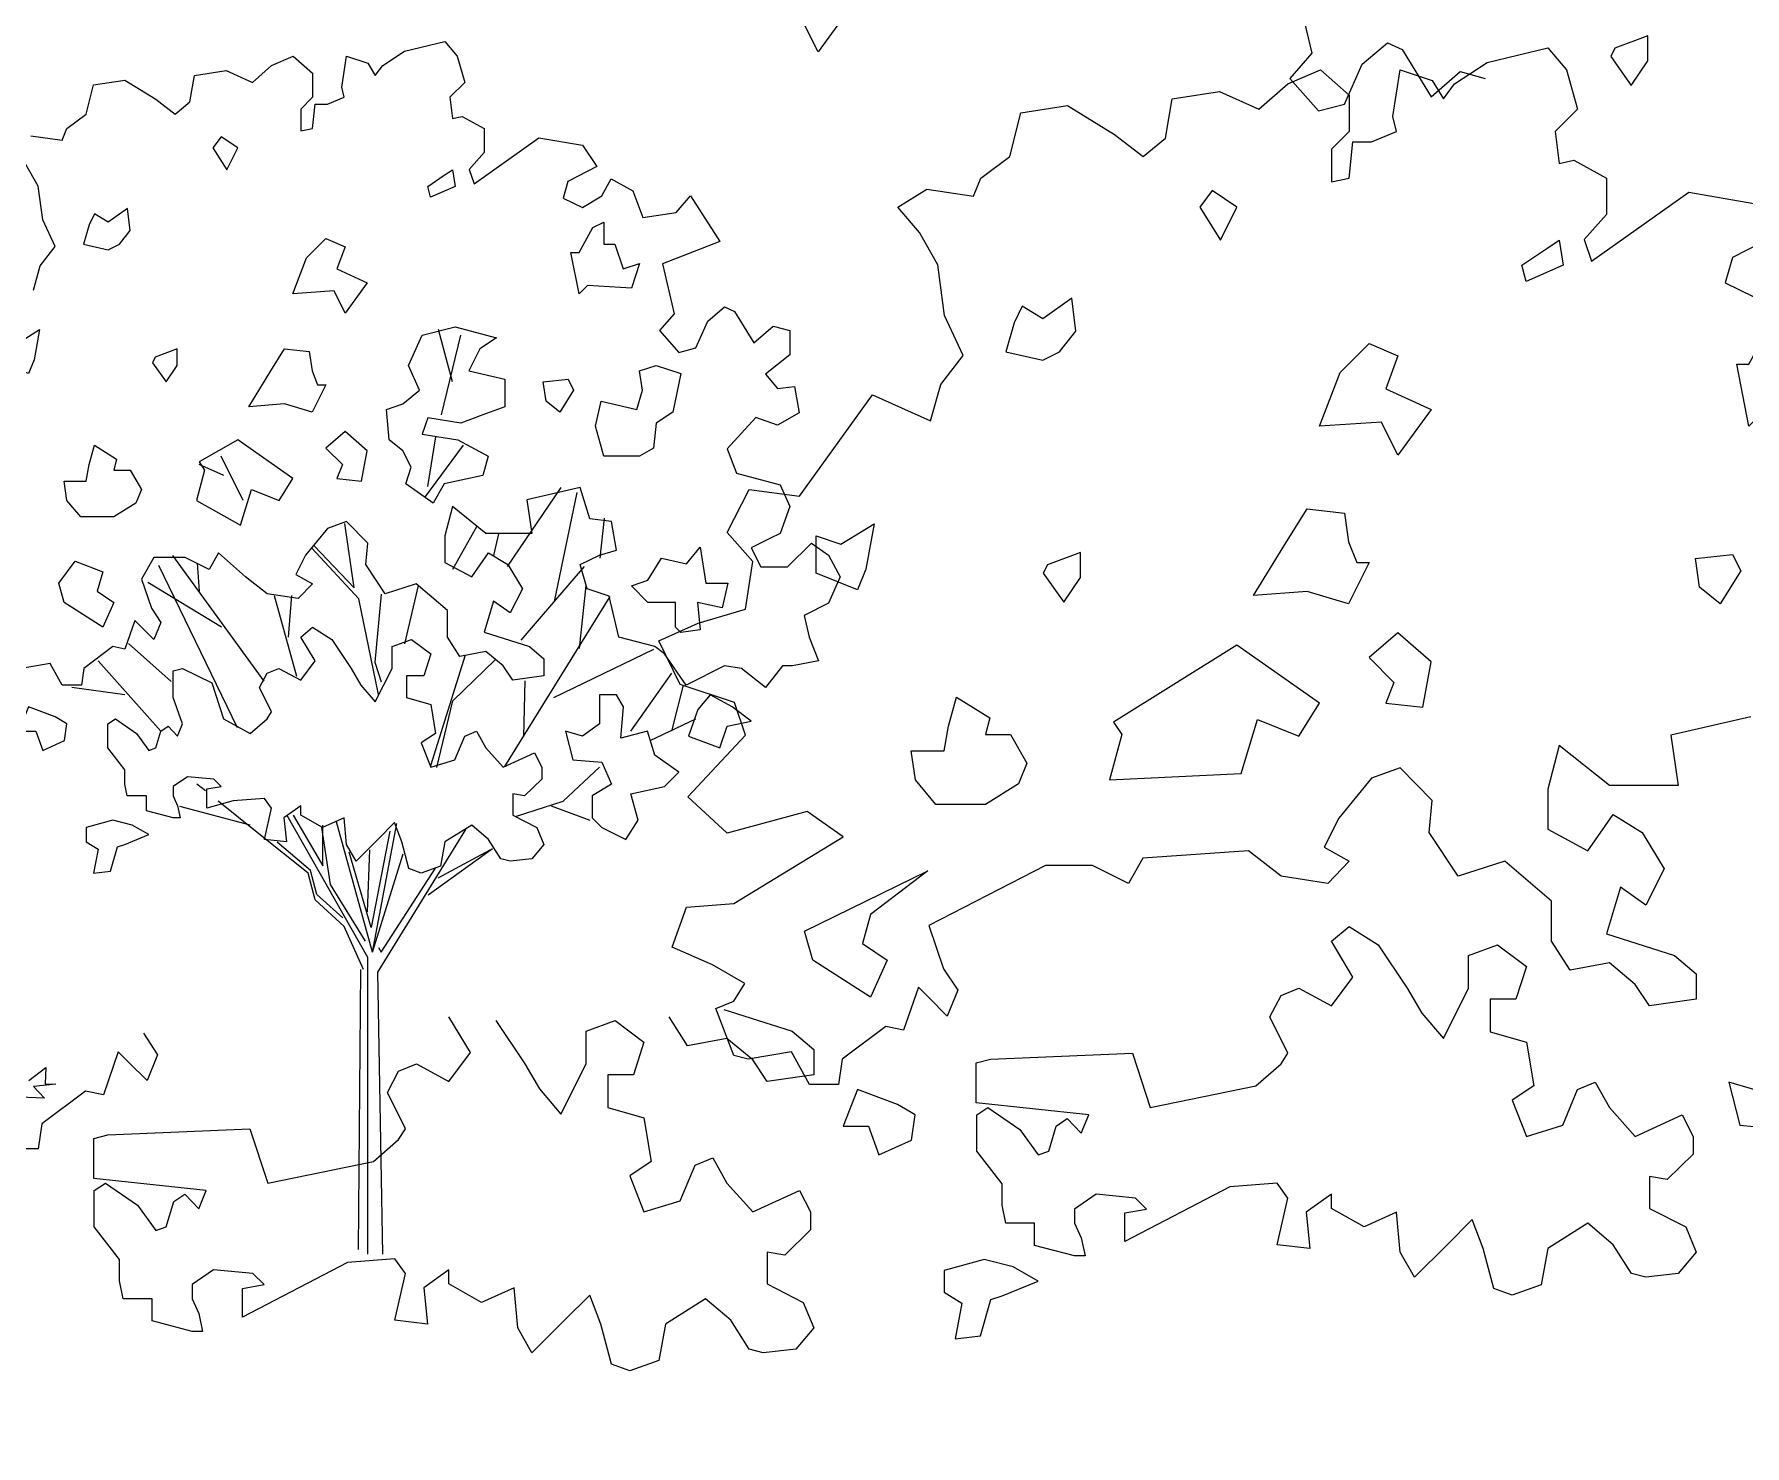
# Model space of a CAD drawing. Header units: inches. Extents: x -11 to 128, y 7 to 56.
# Drawn here: x 51.368 to 52.104, y 21.897 to 22.504 of the extents above; entities that cross this region are included whole.
import ezdxf

# ---------------------------------------------------------------- set-up
doc = ezdxf.new("R2010")
doc.units = ezdxf.units.IN
doc.header["$MEASUREMENT"] = 0
doc.layers.add('CAY', color=94, linetype='Continuous')
doc.layers.add('CAY-3', color=61, linetype='Continuous')
picture_1 = doc.add_image_def('image1.jpg', size_in_pixel=(1680, 1093))

# ---------------------------------------------------------------- blocks, each defined once
blk = doc.blocks.new('A$C76451831')
at = {"layer": 'CAY'}
for p, q in [((3035.1, 1358.6), (3052.2, 1286.6)), ((3052.2, 1286.6), (3031, 1262.4)), ((2228.3, 971.5), (2215.1, 1021.6)), ((2217.8, 939.8), (2236.3, 1016.3)), ((2204.6, 871.1), (2212.5, 918.7)), ((2201.9, 860.6), (2238.9, 910.7)), ((2009.3, 881.7), (1985.5, 892.2)), ((2027.8, 857.9), (2006.6, 900.2)), ((2281, 794.5), (2332.5, 870.4)), ((2326.2, 761), (2347.8, 865.6)), ((2491.6, 827), (2512.8, 868.3)), ((2512.8, 868.3), (2561.2, 861.8)), ((2370.1, 802.5), (2374.1, 840.9)), ((2134, 774), (2125.3, 835.7)), ((2228.6, 791.9), (2251.7, 832.8)), ((2268, 805.1), (2272.9, 825.9)), ((2516.4, 799.3), (2491.6, 827)), ((2047.7, 684.5), (1960.2, 805.1)), ((2138.7, 763.4), (2093.5, 812.2)), ((2095.8, 814.5), (2134, 774)), ((2022.3, 639.8), (1946.8, 795.6)), ((1985.8, 770.9), (1983.8, 797.9)), ((2294.3, 724.1), (2354.9, 794.5)), ((2509.3, 753.8), (2516.4, 799.3)), ((2007, 736.3), (1936.2, 779.1)), ((2182.7, 720.5), (2195.7, 776.4)), ((2350.1, 715.8), (2356.4, 776.4)), ((2079.1, 689), (2057.9, 766.3)), ((2071.1, 726.8), (2074.5, 766.9)), ((2157.5, 671.8), (2138.7, 763.4)), ((2159.9, 768.1), (2154, 702.8)), ((2278.7, 602.9), (2379.6, 765.8)), ((2426.2, 723.2), (2463.9, 740.3)), ((2463.9, 740.3), (2509.3, 753.8)), ((2446.8, 681.3), (2426.2, 723.2)), ((1958.8, 684.4), (1917.8, 720.8)), ((2207.6, 603.7), (2240.9, 709.9)), ((2228.7, 665.9), (2269.2, 705.2)), ((2325.4, 669), (2421.3, 715.4)), ((1948.8, 636.8), (1888.7, 704)), ((2154, 702.8), (2159.9, 684)), ((2399.3, 636.8), (2438.6, 692.2)), ((1914.2, 671.4), (1863.5, 678.5)), ((2296.7, 631.7), (2297.9, 685.1)), ((2438.6, 636.8), (2450, 680.8)), ((2498.7, 664.2), (2446.8, 681.3)), ((2213.4, 601.8), (2228.7, 665.9)), ((2509.3, 632.9), (2498.7, 664.2)), ((2417.8, 627.7), (2461.8, 648.6)), ((2334.4, 569.5), (2369.4, 602.2)), ((1991.5, 579.5), (1983.4, 586)), ((2034.5, 546.7), (1966.9, 564.4)), ((2041.2, 539.6), (2003.7, 569.7)), ((2289.6, 555.4), (2334.4, 569.5)), ((2323, 565.2), (2360, 551.4)), ((2147.3, 419.7), (2069.9, 556)), ((2075.8, 556.2), (2104.1, 507.8)), ((2102.9, 544.4), (2111.2, 489.7)), ((2104.1, 507.8), (2104.1, 546.7)), ((2151.6, 424.8), (2117.3, 549.9)), ((2151.6, 424.8), (2175, 548.1)), ((2156.8, 405.9), (2241.3, 542.4)), ((2089.9, 500.7), (2041.2, 539.6)), ((2092.3, 503.1), (2060.4, 530.2)), ((2168.2, 540.8), (2150.5, 448.4)), ((2150.5, 448.4), (2129.2, 520.8)), ((2146.9, 463.7), (2149.3, 523.1)), ((2151.6, 424.8), (2181.2, 519.2)), ((2205.1, 479.9), (2266.8, 524.3)), ((2214.5, 496), (2264.5, 523.1)), ((2096.6, 475.1), (2089.9, 500.7)), ((2098.2, 480.3), (2092.3, 503.1)), ((2159.9, 424.8), (2212.2, 505.4)), ((2123.3, 457.8), (2098.2, 480.3)), ((2111.2, 489.7), (2144.6, 435.4)), ((2124.5, 449.6), (2096.6, 475.1)), ((2143, 408.3), (2124.5, 449.6)), ((2157.5, 429.5), (2159.9, 424.8)), ((2147.3, 135.4), (2147.3, 419.7)), ((2138.3, 140.1), (2140.6, 408.3)), ((2161.5, 135.4), (2156.8, 405.9))]:
    blk.add_line(p, q, dxfattribs=at)
for points in [[(2523.5, 1367), (2551.2, 1394.7), (2578.9, 1382.8), (2567, 1351.1), (2610.6, 1331.3), (2578.9, 1287.8), (2563.1, 1319.5), (2503.7, 1315.5)], [(3342.6, 1291.2), (3338.7, 1283.3), (3358.5, 1255.6), (3374.3, 1279.3), (3374.3, 1303.1)], [(2022.5, 1195.9), (2006.6, 1206.4), (1998.7, 1195.9), (2011.9, 1174.8)], [(2220.4, 1169.5), (2228.3, 1174.8), (2231, 1158.9), (2207.2, 1148.4), (2204.6, 1158.9)], [(1919.5, 1116.7), (1916.9, 1137.8), (1898.4, 1124.6), (1885.2, 1132.5), (1880, 1122), (1874.7, 1103.5), (1898.4, 1098.2), (1909, 1103.5)], [(2362.9, 1119.3), (2373.5, 1124.6), (2373.5, 1103.5), (2384.1, 1103.5), (2392, 1079.7), (2407.8, 1085), (2399.9, 1061.2), (2357.7, 1063.9), (2349.7, 1055.9), (2341.8, 1095.6), (2349.7, 1095.6)], [(2088.5, 1090.3), (2106.9, 1108.8), (2125.4, 1100.8), (2117.5, 1079.7), (2146.5, 1066.5), (2125.4, 1037.5), (2114.9, 1058.6), (2075.3, 1055.9)], [(1795.5, 989.9), (1795.5, 1013.7), (1811.3, 1008.4), (1832.5, 1021.6), (1827.2, 992.6), (1821.9, 979.4)], [(2209.9, 855.3), (2183.5, 873.8), (2188.8, 889.6), (2180.8, 905.5), (2167.6, 916), (2165, 945.1), (2180.8, 950.3), (2196.7, 963.5), (2186.1, 987.3), (2199.3, 1016.3), (2231, 1024.3), (2270.6, 1013.7), (2254.7, 1003.1), (2244.2, 982), (2278.5, 974.1), (2278.5, 947.7), (2257.4, 939.8), (2236.3, 931.9), (2204.6, 937.1), (2199.3, 921.3), (2233.6, 916), (2262.7, 900.2), (2257.4, 881.7), (2220.4, 873.8)], [(1943.3, 995.2), (1940.7, 989.9), (1953.9, 971.5), (1964.4, 987.3), (1964.4, 1003.1)], [(2054.1, 982), (2067.3, 1003.1), (2091.1, 1000.5), (2093.7, 982), (2099, 968.8), (2106.9, 968.8), (2093.7, 942.4), (2067.3, 950.3), (2033, 947.7)], [(2365.6, 929.2), (2370.9, 953), (2405.2, 945.1), (2410.4, 963.5), (2407.8, 982), (2423.6, 987.3), (2447.4, 979.4), (2439.5, 942.4), (2423.6, 931.9), (2421, 908.1), (2407.8, 900.2), (2373.5, 900.2)], [(2318.1, 953), (2315.4, 971.5), (2339.2, 974.1), (2344.5, 963.5), (2331.3, 942.4)], [(2141.2, 876.4), (2146.5, 905.5), (2125.4, 923.9), (2106.9, 908.1), (2122.8, 892.2), (2117.5, 879)], [(1903.7, 887), (1919.5, 887), (1930.1, 868.5), (1924.8, 855.3), (1903.7, 842.1), (1872, 842.1), (1858.8, 857.9), (1856.2, 876.4), (1877.3, 876.4), (1880, 892.2), (1885.2, 910.7), (1906.4, 897.5)], [(2062.1, 857.9), (2075.3, 879), (2022.5, 916), (1985.5, 894.9), (1990.8, 887), (1982.9, 857.9), (2025.1, 834.2), (2035.7, 868.5)], [(2577.1, 788.1), (2577.1, 823.8), (2600.8, 815.8), (2632.5, 835.6), (2624.6, 792.1), (2616.7, 772.3)], [(2415.7, 781.4), (2428.9, 802.5), (2452.7, 797.2), (2465.9, 813), (2471.2, 778.7), (2492.3, 778.7), (2487, 755), (2463.2, 760.2), (2465.9, 733.8), (2447.4, 731.2), (2442.1, 736.5), (2442.1, 760.2), (2415.7, 760.2), (2399.9, 776.1)], [(1856.2, 760.2), (1850.9, 778.7), (1866.8, 799.8), (1893.2, 789.3), (1887.9, 770.8), (1903.7, 760.2), (1893.2, 736.5)], [(1999.5, 590.8), (1974.4, 593.1), (1960.6, 583.7), (1960.6, 574.6), (1964.9, 565.2), (1967.3, 553.8), (1960.6, 553.8), (1935.1, 560.5), (1935.1, 574.6), (1916.6, 574.6), (1914.2, 586), (1914.2, 599.8), (1898.1, 620.6), (1898.1, 643.8), (1905.2, 648.6), (1925.6, 634.4), (1937.4, 618.3), (1944.1, 620.6), (1948.8, 636.8), (1955.9, 641.5), (1964.9, 632), (1969.6, 643.8), (1960.6, 669), (1960.6, 694.6), (1969.6, 696.9), (1997.6, 683.2), (2009, 648.6), (2034.5, 634.4), (2050.6, 648.6), (2054.9, 655.2), (2043.5, 678.5), (2050.6, 692.2), (2062, 696.9), (2082.9, 685.5), (2096.6, 704), (2082.9, 726.8), (2094.3, 736.3), (2112.7, 724.5), (2131.2, 696.9), (2140.6, 680.8), (2154.4, 664.7), (2170.5, 696.9), (2170.5, 717.8), (2189, 724.5), (2207.5, 710.7), (2200.8, 689.9), (2184.3, 689.9), (2184.3, 669), (2207.5, 662.3), (2212.2, 634.4), (2198.4, 625.4), (2207.5, 602.2), (2230.7, 609.2), (2240.1, 632), (2251.5, 636.8), (2260.5, 620.6), (2277, 602.2), (2306.9, 615.9), (2314, 602.2), (2314, 590.8), (2297.5, 574.6), (2286.1, 576.6), (2286.1, 556.2), (2309.3, 544.4), (2316, 528.2), (2304.6, 514.5), (2283.7, 512.1), (2274.7, 514.5), (2262.9, 533), (2246.8, 546.7), (2221.2, 530.6), (2216.9, 507.4), (2198.4, 500.7), (2186.6, 505), (2179.9, 530.6), (2172.9, 549.1), (2156.8, 533), (2135.9, 512.1), (2126.9, 528.2), (2124.5, 553.8), (2103.7, 544.4), (2082.9, 556.2), (2082.9, 565.2), (2066.7, 553.8), (2069.1, 530.6), (2048.3, 533), (2054.9, 562.8), (2048.3, 572.3), (2018, 569.9), (1992.8, 562.8), (1992.8, 581.3), (2006.6, 583.7)], [(2392.2, 660), (2385.5, 671.4), (2369.4, 671.4), (2369.4, 643.8), (2352.9, 632), (2336.8, 636.8), (2343.9, 609.2), (2371.4, 606.9), (2380.8, 586), (2362.3, 574.6), (2362.3, 553.8), (2371.4, 544.4), (2394.6, 533), (2406.4, 551.4), (2399.3, 576.6), (2431.5, 583.7), (2445.3, 597.4), (2422.5, 613.6), (2415.4, 636.8), (2389.8, 630.1)], [(2475.5, 671.4), (2463.7, 657.6), (2454.7, 632), (2484.6, 620.6), (2491.7, 641.5), (2514.8, 646.2), (2496.4, 660)]]:
    blk.add_lwpolyline(points, close=True, dxfattribs=at)
for points in [[(1826.6, 1059.5), (1833.2, 1082.7), (1847.4, 1101.2), (1835.6, 1126.7), (1831.3, 1159), (1819.5, 1179.8)], [(1824.2, 1207.4), (1854.1, 1203), (1858.8, 1214.4), (1877.3, 1228.2), (1884.3, 1256.1), (1914.2, 1260.8), (1944.1, 1242.4), (1962.6, 1228.2), (1976.7, 1240), (1981, 1265.2), (2011.3, 1269.9), (2036.5, 1258.5), (2054.9, 1274.6), (2075.8, 1283.7), (2094.3, 1267.5), (2094.3, 1244.3), (2082.9, 1232.9), (2082.9, 1212.1), (2094.3, 1214.4), (2096.6, 1237.6), (2108.4, 1237.6), (2124.5, 1244.3), (2122.2, 1253.8), (2126.9, 1283.7), (2147.3, 1277), (2154.4, 1265.2), (2161.5, 1274.6), (2182.3, 1288.4), (2221.2, 1297.8), (2233, 1283.7), (2240.1, 1258.5), (2225.9, 1244.3), (2228.3, 1223.9), (2237.7, 1225.8), (2258.6, 1214.4), (2258.6, 1191.2), (2244.4, 1175.1), (2249.1, 1161.4), (2311.2, 1205.4), (2352.9, 1198.3), (2366.7, 1177.9), (2339.1, 1163.7), (2334.4, 1147.6), (2352.9, 1138.5), (2371.4, 1149.9), (2380.4, 1166.1), (2401.2, 1154.7), (2410.7, 1129.1), (2442.9, 1133.8), (2456.7, 1149.9), (2484.6, 1105.9), (2429.6, 1084.7), (2441, 1036.7), (2426.8, 1020.6), (2445.3, 999.7), (2461.8, 1004.1), (2473.2, 1029.6), (2489.3, 1043.4), (2498.7, 1039.1), (2517.2, 1008.8), (2535.7, 1024.9), (2551.8, 1020.6), (2551.8, 997.4), (2528.6, 978.9), (2540, 965.1), (2556.1, 967.1), (2560.8, 941.9), (2540, 930.1), (2519.2, 937.2), (2491.7, 907.3), (2500.7, 884.1), (2542.4, 872.7), (2551.8, 851.9), (2542.4, 826.3), (2533.3, 821.6), (2514.8, 812.5), (2523.9, 794.1), (2549.4, 794.1), (2572.6, 816.9), (2588.7, 805.5), (2600.1, 784.6), (2588.7, 759.5), (2565.6, 747.7), (2570.3, 726.8), (2579.3, 704), (2554.2, 699.3), (2544.7, 699.3), (2528.6, 678.5), (2505.4, 696.9), (2489.3, 699.3), (2452.3, 680.8), (2431.5, 710.7), (2422.5, 717.8), (2387.9, 726.8), (2378.5, 766.1), (2357.6, 773.2), (2350.9, 796.4), (2369.4, 805.5), (2385.5, 810.2), (2380.8, 837.7), (2360, 840.1), (2350.9, 870.4), (2299.8, 858.6), (2304.6, 826.3), (2260.5, 826.3), (2228.3, 851.9), (2221.2, 824), (2221.2, 798.4), (2246.8, 784.6), (2262.9, 807.8), (2281.4, 796.4), (2295.5, 773.2), (2283.7, 750), (2267.6, 761.4), (2258.6, 731.5), (2302.2, 717.8), (2316, 706), (2316, 689.9), (2286.1, 685.5), (2277, 699.3), (2260.5, 713.1), (2235.4, 708.3), (2223.6, 726.8), (2223.6, 752.4), (2193.7, 777.9), (2163.8, 768.5), (2145.4, 796.4), (2147.3, 816.9), (2126.9, 837.7), (2108.4, 831), (2087.6, 805.5), (2078.1, 787), (2094.3, 777.9), (2080.5, 763.8), (2050.6, 768.5), (2029.8, 784.6), (2004.2, 807.8), (1995.2, 791.7), (1972, 803.1), (1942.1, 803.1), (1930.3, 782.3), (1939.8, 754.7), (1948.8, 741), (1942.1, 724.5), (1930.3, 736.3), (1923.7, 742.9), (1914.2, 715.4), (1902.8, 717.8), (1874.9, 696.9), (1872.6, 680.8), (1854.1, 680.8), (1842.7, 701.7), (1814.8, 696.9)], [(1822.1, 301.9), (1838.4, 314.5), (1837.8, 298.6), (1848.2, 298.3), (1826.8, 296.3), (1837.3, 285.1), (1813.3, 285.9)]]:
    blk.add_lwpolyline(points, dxfattribs=at)
at = {"layer": 'CAY-3'}
for p, q in [((3100.6, 1276), (3124.7, 1296.6)), ((3124.7, 1296.6), (3138.9, 1290.1)), ((3138.9, 1290.1), (3166.6, 1244.7)), ((3220.2, 1277.6), (3278.5, 1291.8)), ((3278.5, 1291.8), (3296.2, 1270.6)), ((3029.1, 1257), (3060.4, 1270.6)), ((3060.4, 1270.6), (3088.1, 1246.4)), ((3083.5, 1237.6), (3100.6, 1276)), ((3130, 1225.7), (3137, 1270.6)), ((3137, 1270.6), (3167.7, 1260.5)), ((3166.6, 1244.7), (3194.3, 1268.9)), ((3188.9, 1257), (3220.2, 1277.6)), ((3194.3, 1268.9), (3218.5, 1262.4)), ((3296.2, 1270.6), (3306.9, 1232.8)), ((2918.3, 1242.8), (2963.7, 1249.9)), ((2963.7, 1249.9), (3001.4, 1232.8)), ((3001.4, 1232.8), (3029.1, 1257)), ((3031, 1262.4), (3058.7, 1231.2)), ((3088.1, 1246.4), (3088.1, 1211.6)), ((3167.7, 1260.5), (3178.3, 1242.8)), ((3178.3, 1242.8), (3188.9, 1257)), ((2773.2, 1229.3), (2818.1, 1236.4)), ((2818.1, 1236.4), (2862.9, 1208.6)), ((2911.8, 1205.1), (2918.3, 1242.8)), ((3058.7, 1231.2), (3083.5, 1237.6)), ((3306.9, 1232.8), (3285.6, 1211.6)), ((2762.6, 1187.4), (2773.2, 1229.3)), ((3133.5, 1211.6), (3130, 1225.7)), ((2862.9, 1208.6), (2890.6, 1187.4)), ((2890.6, 1187.4), (2911.8, 1205.1)), ((3088.1, 1211.6), (3071, 1194.5)), ((3088.1, 1166.8), (3091.6, 1201.6)), ((3091.6, 1201.6), (3109.3, 1201.6)), ((3109.3, 1201.6), (3133.5, 1211.6)), ((3285.6, 1211.6), (3289.2, 1180.9)), ((2734.9, 1166.8), (2762.6, 1187.4)), ((3071, 1194.5), (3071, 1163.2)), ((3289.2, 1180.9), (3303.3, 1183.9)), ((3303.3, 1183.9), (3334.6, 1166.8)), ((2727.8, 1149.6), (2734.9, 1166.8)), ((3071, 1163.2), (3088.1, 1166.8)), ((3334.6, 1166.8), (3334.6, 1131.9)), ((2655.3, 1139), (2683, 1156.1)), ((2683, 1156.1), (2727.8, 1149.6)), ((3320.4, 1087.1), (3413.6, 1153.2)), ((3413.6, 1153.2), (3476.1, 1142.6)), ((2676, 1114.8), (2655.3, 1139)), ((3334.6, 1131.9), (3313.3, 1107.8)), ((2693.6, 1083.6), (2676, 1114.8)), ((3313.3, 1107.8), (3320.4, 1087.1)), ((3496.7, 1111.9), (3455.4, 1090.7)), ((2700.1, 1035.2), (2693.6, 1083.6)), ((3455.4, 1090.7), (3448.4, 1066.5)), ((3448.4, 1066.5), (3476.1, 1052.9)), ((2717.8, 996.9), (2700.1, 1035.2)), ((2696.6, 969.1), (2717.8, 996.9)), ((2686.6, 934.3), (2696.6, 969.1)), ((2561.2, 861.8), (2631.1, 959.1)), ((2631.1, 959.1), (2686.6, 934.3)), ((3473.1, 650.6), (3396.5, 632.9)), ((2453.9, 573.9), (2509.3, 632.9)), ((3396.5, 632.9), (3403.5, 584.6)), ((3289.2, 622.9), (3278.5, 581)), ((3337.5, 584.6), (3289.2, 622.9)), ((3109.3, 591.6), (3078.1, 553.3)), ((3137, 601.7), (3109.3, 591.6)), ((3167.7, 570.4), (3137, 601.7)), ((3278.5, 581), (3278.5, 542.7)), ((3403.5, 584.6), (3337.5, 584.6)), ((2491.6, 539.1), (2453.9, 573.9)), ((2568.3, 559.8), (2491.6, 539.1)), ((2603, 535.6), (2568.3, 559.8)), ((3164.8, 539.7), (3167.7, 570.4)), ((3078.1, 553.3), (3063.9, 525.6)), ((3278.5, 542.7), (3316.9, 522)), ((3316.9, 522), (3341, 556.8)), ((3341, 556.8), (3368.8, 539.7)), ((2498.1, 471.6), (2603, 535.6)), ((3063.9, 525.6), (3088.1, 512)), ((3192.5, 497.8), (3164.8, 539.7)), ((3368.8, 539.7), (3390, 504.9)), ((2890.2, 514.9), (2876.6, 490.8)), ((2991.4, 522), (2890.2, 514.9)), ((3022.7, 497.8), (2991.4, 522)), ((3088.1, 512), (3067.5, 490.8)), ((3237.3, 512), (3192.5, 497.8)), ((3282.1, 473.7), (3237.3, 512)), ((2797, 507.9), (2685, 450.4)), ((2841.8, 507.9), (2797, 507.9)), ((2876.6, 490.8), (2841.8, 507.9)), ((3067.5, 490.8), (3022.7, 497.8)), ((3390, 504.9), (3372.3, 470.1)), ((3348.1, 487.2), (3334.6, 442.4)), ((3372.3, 470.1), (3348.1, 487.2)), ((2439.1, 429.8), (2452.7, 468.1)), ((2452.7, 468.1), (2498.1, 471.6)), ((3282.1, 435.3), (3282.1, 473.7)), ((2685, 450.4), (2699.2, 409.1)), ((3071, 435.3), (3088.1, 449.5)), ((3088.1, 449.5), (3115.8, 431.8)), ((2477.5, 412.7), (2439.1, 429.8)), ((3091.6, 401.1), (3071, 435.3)), ((3115.8, 431.8), (3143.5, 390.5)), ((3202.5, 421.8), (3230.2, 431.8)), ((3230.2, 431.8), (3257.9, 411.1)), ((3299.8, 407.6), (3282.1, 435.3)), ((3334.6, 442.4), (3400, 421.8)), ((2508.7, 395), (2477.5, 412.7)), ((3202.5, 390.5), (3202.5, 421.8)), ((3257.9, 411.1), (3247.9, 379.9)), ((3337.5, 414.7), (3299.8, 407.6)), ((3362.3, 394), (3337.5, 414.7)), ((3400, 421.8), (3420.6, 404.1)), ((2498.1, 377.9), (2508.7, 395)), ((2699.2, 409.1), (2712.7, 388.5)), ((3071, 373.4), (3091.6, 401.1)), ((3375.8, 373.4), (3362.3, 394)), ((3420.6, 404.1), (3420.6, 379.9)), ((2481, 370.8), (2498.1, 377.9)), ((2675.1, 391.3), (2660.8, 350.1)), ((2685, 381.4), (2675.1, 391.3)), ((2702.7, 363.7), (2685, 381.4)), ((2712.7, 388.5), (2702.7, 363.7)), ((3012, 362.8), (3022.7, 383.4)), ((3022.7, 383.4), (3039.8, 390.5)), ((3039.8, 390.5), (3071, 373.4)), ((3143.5, 390.5), (3157.7, 366.3)), ((3178.3, 342.1), (3202.5, 390.5)), ((3223.1, 379.9), (3223.1, 348.6)), ((3247.9, 379.9), (3223.1, 379.9)), ((3420.6, 379.9), (3375.8, 373.4)), ((2245.7, 328.6), (2225, 362.9)), ((2453.8, 335.1), (2436.1, 362.9)), ((2498.1, 326), (2481, 370.8)), ((2488.6, 369.9), (2554, 349.3)), ((3029.1, 328), (3012, 362.8)), ((3157.7, 366.3), (3178.3, 342.1)), ((1932.1, 347.2), (1945.6, 326.5)), ((2269.8, 359.3), (2297.6, 318)), ((2356.5, 349.3), (2384.2, 359.3)), ((2356.5, 318), (2356.5, 349.3)), ((2384.2, 359.3), (2411.9, 338.7)), ((2554, 349.3), (2574.7, 331.6)), ((2643.7, 353.7), (2601.9, 322.4)), ((2660.8, 350.1), (2643.7, 353.7)), ((3223.1, 348.6), (3257.9, 338.6)), ((1908, 329.4), (1893.8, 288.2)), ((1917.9, 319.4), (1908, 329.4)), ((2225, 300.9), (2245.7, 328.6)), ((2411.9, 338.7), (2401.9, 307.4)), ((2491.5, 342.2), (2453.8, 335.1)), ((2516.3, 321.6), (2491.5, 342.2)), ((2553.5, 329.5), (2511.7, 322.4)), ((2570.6, 298.2), (2553.5, 329.5)), ((2574.7, 331.6), (2574.7, 307.4)), ((3257.9, 338.6), (3265, 296.7)), ((1935.6, 301.8), (1917.9, 319.4)), ((1945.6, 326.5), (1935.6, 301.8)), ((2176.7, 310.9), (2193.8, 318)), ((2193.8, 318), (2225, 300.9)), ((2297.6, 318), (2311.7, 293.8)), ((2332.3, 269.7), (2356.5, 318)), ((2511.7, 322.4), (2498.1, 326)), ((2529.9, 300.9), (2516.3, 321.6)), ((2601.9, 322.4), (2598.3, 298.2)), ((2730.4, 318.9), (2744, 322.4)), ((2730.4, 280.5), (2730.4, 318.9)), ((2744, 322.4), (2880.2, 328)), ((2880.2, 328), (2897.3, 276)), ((2998.5, 296.7), (3022.7, 317.9)), ((3022.7, 317.9), (3029.1, 328)), ((2166.1, 290.3), (2176.7, 310.9)), ((2377.2, 307.4), (2377.2, 276.1)), ((2401.9, 307.4), (2377.2, 307.4)), ((2574.7, 307.4), (2529.9, 300.9)), ((2598.3, 298.2), (2570.6, 298.2)), ((2897.3, 276), (2998.5, 296.7)), ((3265, 296.7), (3244.4, 283.1)), ((3306.9, 293.2), (3323.9, 300.2)), ((3323.9, 300.2), (3337.5, 276.1)), ((1876.7, 291.7), (1834.8, 260.5)), ((1893.8, 288.2), (1876.7, 291.7)), ((2183.2, 255.5), (2166.1, 290.3)), ((2311.7, 293.8), (2332.3, 269.7)), ((2838.3, 269), (2730.4, 280.5)), ((3244.4, 283.1), (3257.9, 248.3)), ((3292.7, 259), (3306.9, 293.2)), ((2377.2, 276.1), (2411.9, 266.1)), ((2411.9, 266.1), (2419, 224.2)), ((2731, 269), (2741.6, 276)), ((2731, 234.2), (2731, 269)), ((2741.6, 276), (2772.3, 254.8)), ((2807.1, 258.3), (2817.7, 265.4)), ((2817.7, 265.4), (2831.2, 251.3)), ((2831.2, 251.3), (2838.3, 269)), ((3337.5, 276.1), (3362.3, 248.3)), ((3362.3, 248.3), (3407.1, 269)), ((3407.1, 269), (3417.7, 248.3)), ((1834.8, 260.5), (1831.3, 236.3)), ((1884.4, 246.4), (1898, 249.9)), ((1884.4, 208.1), (1884.4, 246.4)), ((1898, 249.9), (2034.2, 255.5)), ((2034.2, 255.5), (2051.3, 203.6)), ((2176.7, 245.5), (2183.2, 255.5)), ((2772.3, 254.8), (2790, 230.6)), ((2800, 234.2), (2807.1, 258.3)), ((3257.9, 248.3), (3292.7, 259)), ((3417.7, 248.3), (3417.7, 231.2)), ((1831.3, 236.3), (1803.5, 236.3)), ((2152.5, 224.2), (2176.7, 245.5)), ((2755.2, 202.9), (2731, 234.2)), ((2790, 230.6), (2800, 234.2)), ((3417.7, 231.2), (3392.9, 207)), ((2051.3, 203.6), (2152.5, 224.2)), ((2419, 224.2), (2398.4, 210.7)), ((2446.7, 186.5), (2460.9, 220.7)), ((2460.9, 220.7), (2478, 227.8)), ((2478, 227.8), (2491.5, 203.6)), ((1992.3, 196.5), (1884.4, 208.1)), ((1885, 196.5), (1895.6, 203.6)), ((1895.6, 203.6), (1926.3, 182.3)), ((2398.4, 210.7), (2411.9, 175.9)), ((2491.5, 203.6), (2516.3, 175.9)), ((2755.2, 182.3), (2755.2, 202.9)), ((2973.7, 200), (2873.1, 147.5)), ((3019.1, 203.5), (2973.7, 200)), ((3029.1, 189.3), (3019.1, 203.5)), ((3375.8, 210), (3375.8, 179.3)), ((3392.9, 207), (3375.8, 210)), ((1885, 161.7), (1885, 196.5)), ((1926.3, 182.3), (1944, 158.2)), ((1954, 161.7), (1961.1, 185.9)), ((1961.1, 185.9), (1971.7, 193)), ((1971.7, 193), (1985.3, 178.8)), ((1985.3, 178.8), (1992.3, 196.5)), ((2411.9, 175.9), (2446.7, 186.5)), ((2516.3, 175.9), (2561.1, 196.5)), ((2561.1, 196.5), (2571.7, 175.9)), ((2758.7, 165.1), (2755.2, 182.3)), ((2845.4, 192.9), (2824.7, 178.7)), ((2883.1, 189.3), (2845.4, 192.9)), ((2893.7, 178.7), (2883.1, 189.3)), ((3019.1, 144.5), (3029.1, 189.3)), ((3071, 192.9), (3046.8, 175.8)), ((3071, 179.3), (3071, 192.9)), ((2571.7, 175.9), (2571.7, 158.8)), ((2786.4, 165.1), (2758.7, 165.1)), ((2786.4, 143.9), (2786.4, 165.1)), ((2824.7, 178.7), (2824.7, 165.1)), ((2824.7, 165.1), (2831.2, 151)), ((2873.1, 175.2), (2893.7, 178.7)), ((2873.1, 147.5), (2873.1, 175.2)), ((3046.8, 175.8), (3050.4, 141)), ((3102.3, 161.6), (3071, 179.3)), ((3133.5, 175.8), (3102.3, 161.6)), ((3137, 137.4), (3133.5, 175.8)), ((3206, 168.7), (3181.9, 144.5)), ((3216.6, 141), (3206, 168.7)), ((3316.9, 165.2), (3278.5, 141)), ((3341, 144.5), (3316.9, 165.2)), ((3375.8, 179.3), (3410.6, 161.6)), ((1909.2, 130.4), (1885, 161.7)), ((1944, 158.2), (1954, 161.7)), ((2571.7, 158.8), (2547, 134.6)), ((2831.2, 151), (2834.8, 133.9)), ((3410.6, 161.6), (3420.6, 137.4)), ((2529.9, 137.5), (2529.9, 106.9)), ((2547, 134.6), (2529.9, 137.5)), ((2824.7, 133.9), (2786.4, 143.9)), ((2834.8, 133.9), (2824.7, 133.9)), ((3050.4, 141), (3019.1, 144.5)), ((3150.6, 113.3), (3137, 137.4)), ((3181.9, 144.5), (3150.6, 113.3)), ((3226.7, 102.6), (3216.6, 141)), ((3278.5, 141), (3272.1, 106.2)), ((3358.7, 116.8), (3341, 144.5)), ((3420.6, 137.4), (3403.5, 116.8)), ((1909.2, 109.8), (1909.2, 130.4)), ((1999.4, 120.4), (1978.8, 106.3)), ((2037.1, 116.9), (1999.4, 120.4)), ((2127.7, 127.5), (2027.1, 75)), ((2047.8, 106.3), (2037.1, 116.9)), ((2173.1, 131), (2127.7, 127.5)), ((2183.2, 116.9), (2173.1, 131)), ((2173.1, 72.1), (2183.2, 116.9)), ((2225, 120.4), (2200.9, 103.3)), ((2225, 106.9), (2225, 120.4)), ((3372.3, 113.3), (3358.7, 116.8)), ((3403.5, 116.8), (3372.3, 113.3)), ((1912.7, 92.7), (1909.2, 109.8)), ((1978.8, 106.3), (1978.8, 92.7)), ((2027.1, 102.7), (2047.8, 106.3)), ((2027.1, 75), (2027.1, 102.7)), ((2200.9, 103.3), (2204.4, 68.5)), ((2256.3, 89.2), (2225, 106.9)), ((2287.5, 103.3), (2256.3, 89.2)), ((2291.1, 65), (2287.5, 103.3)), ((2529.9, 106.9), (2564.7, 89.2)), ((3244.4, 96.1), (3226.7, 102.6)), ((3272.1, 106.2), (3244.4, 96.1)), ((1940.4, 92.7), (1912.7, 92.7)), ((1940.4, 71.5), (1940.4, 92.7)), ((1978.8, 92.7), (1985.3, 78.5)), ((2360.1, 96.2), (2335.9, 72.1)), ((2370.7, 68.5), (2360.1, 96.2)), ((2470.9, 92.7), (2432.6, 68.5)), ((2495.1, 72.1), (2470.9, 92.7)), ((2564.7, 89.2), (2574.7, 65)), ((1978.8, 61.4), (1940.4, 71.5)), ((1985.3, 78.5), (1988.8, 61.4)), ((2204.4, 68.5), (2173.1, 72.1)), ((2335.9, 72.1), (2304.6, 40.8)), ((2380.7, 30.2), (2370.7, 68.5)), ((2432.6, 68.5), (2426.1, 33.7)), ((2512.8, 44.3), (2495.1, 72.1)), ((1988.8, 61.4), (1978.8, 61.4)), ((2304.6, 40.8), (2291.1, 65)), ((2574.7, 65), (2557.6, 44.3)), ((2426.1, 33.7), (2398.4, 23.7)), ((2526.3, 40.8), (2512.8, 44.3)), ((2557.6, 44.3), (2526.3, 40.8)), ((2398.4, 23.7), (2380.7, 30.2))]:
    blk.add_line(p, q, dxfattribs=at)
for points in [[(2980.4, 1138.9), (2956.7, 1154.8), (2944.8, 1138.9), (2964.6, 1107.2)], [(3277.4, 1099.3), (3289.2, 1107.2), (3293.2, 1083.5), (3257.6, 1067.6), (3253.6, 1083.5)], [(2826, 1020.1), (2822.1, 1051.8), (2794.4, 1032), (2774.6, 1043.9), (2766.7, 1028), (2758.7, 1000.3), (2794.4, 992.4), (2810.2, 1000.3)], [(3491.1, 1024.1), (3507, 1032), (3507, 1000.3), (3522.8, 1000.3), (3534.7, 964.7), (3558.4, 972.6), (3546.6, 936.9), (3483.2, 940.9), (3471.3, 929), (3459.5, 988.4), (3471.3, 988.4)], [(3079.4, 980.5), (3107.1, 1008.2), (3134.8, 996.3), (3123, 964.7), (3166.5, 944.9), (3134.8, 901.3), (3119, 933), (3059.6, 929)], [(3027.9, 818.1), (3047.7, 849.8), (3083.4, 845.8), (3087.3, 818.1), (3095.2, 798.3), (3107.1, 798.3), (3087.3, 758.7), (3047.7, 770.6), (2996.3, 766.6)], [(2798.8, 796), (2794.8, 788.1), (2814.6, 760.4), (2830.5, 784.1), (2830.5, 807.9)], [(3423.8, 774.6), (3419.9, 802.3), (3455.5, 806.2), (3463.4, 790.4), (3443.6, 758.7)], [(3158.6, 659.7), (3166.5, 703.3), (3134.8, 731), (3107.1, 707.2), (3130.9, 683.5), (3123, 663.7)], [(3039.8, 632), (3059.6, 663.7), (2980.4, 719.1), (2862.1, 645.5), (2870, 633.6), (2858.2, 590.1), (2984.4, 596.3), (3000.2, 647.8)], [(1847.4, 650.5), (1821.8, 660), (1812.8, 636.8), (1828.9, 636.8), (1835.6, 618.3), (1856.4, 627.7), (1858.8, 643.8)], [(2739.4, 633.6), (2763.2, 633.6), (2779, 605.9), (2771.1, 586.1), (2739.4, 566.3), (2691.9, 566.3), (2672.1, 590.1), (2668.1, 617.8), (2699.8, 617.8), (2703.8, 641.6), (2711.7, 669.3), (2743.4, 649.5)], [(1921.3, 546.7), (1902.8, 551.4), (1877.3, 544.4), (1877.3, 530.6), (1888.7, 523.5), (1884.3, 500.7), (1900.5, 502.7), (1907.1, 525.9), (1914.2, 528.2), (1937.4, 537.7)], [(2573.8, 417.4), (2565.9, 445.1), (2684, 503), (2629.2, 460.9), (2621.3, 433.2), (2645.1, 417.4), (2629.2, 381.7)], [(3535, 335), (3525, 352.1), (3500.8, 352.1), (3500.8, 310.9), (3476.1, 293.2), (3451.9, 300.2), (3462.5, 259), (3503.8, 255.4), (3517.9, 224.1), (3490.2, 207), (3490.2, 175.8), (3503.8, 161.6), (3538.6, 144.5), (3556.3, 172.2), (3545.6, 210), (3594, 220.6), (3614.6, 241.3), (3580.4, 265.4), (3569.8, 300.2), (3531.5, 290.2)], [(2654.9, 279), (2616.6, 293.2), (2603, 258.3), (2627.2, 258.3), (2637.2, 230.6), (2668.5, 244.8), (2672, 269)], [(2765.8, 123.3), (2738.1, 130.3), (2699.7, 119.7), (2699.7, 99.1), (2716.8, 88.5), (2710.4, 54.3), (2734.5, 57.2), (2744.6, 92), (2755.2, 95.5), (2790, 109.7)]]:
    blk.add_lwpolyline(points, close=True, dxfattribs=at)

msp = doc.modelspace()

# ---------------------------------------------------------------- block references
at = {"layer": 'CAY', "xscale": 0.0004489089019145984, "yscale": 0.0004489089019145984, "zscale": 0.0004489089019145984}
msp.add_blockref('A$C76451831', (50.54729, 21.91828), dxfattribs=at)

# ---------------------------------------------------------------- pictures from other files: only their frames are drawn
image = msp.add_image(picture_1, insert=(12.49661, 7.37723), size_in_units=(74.4025, 48.40591))
image.dxf.flags = 6

doc.saveas('drawing.dxf')
